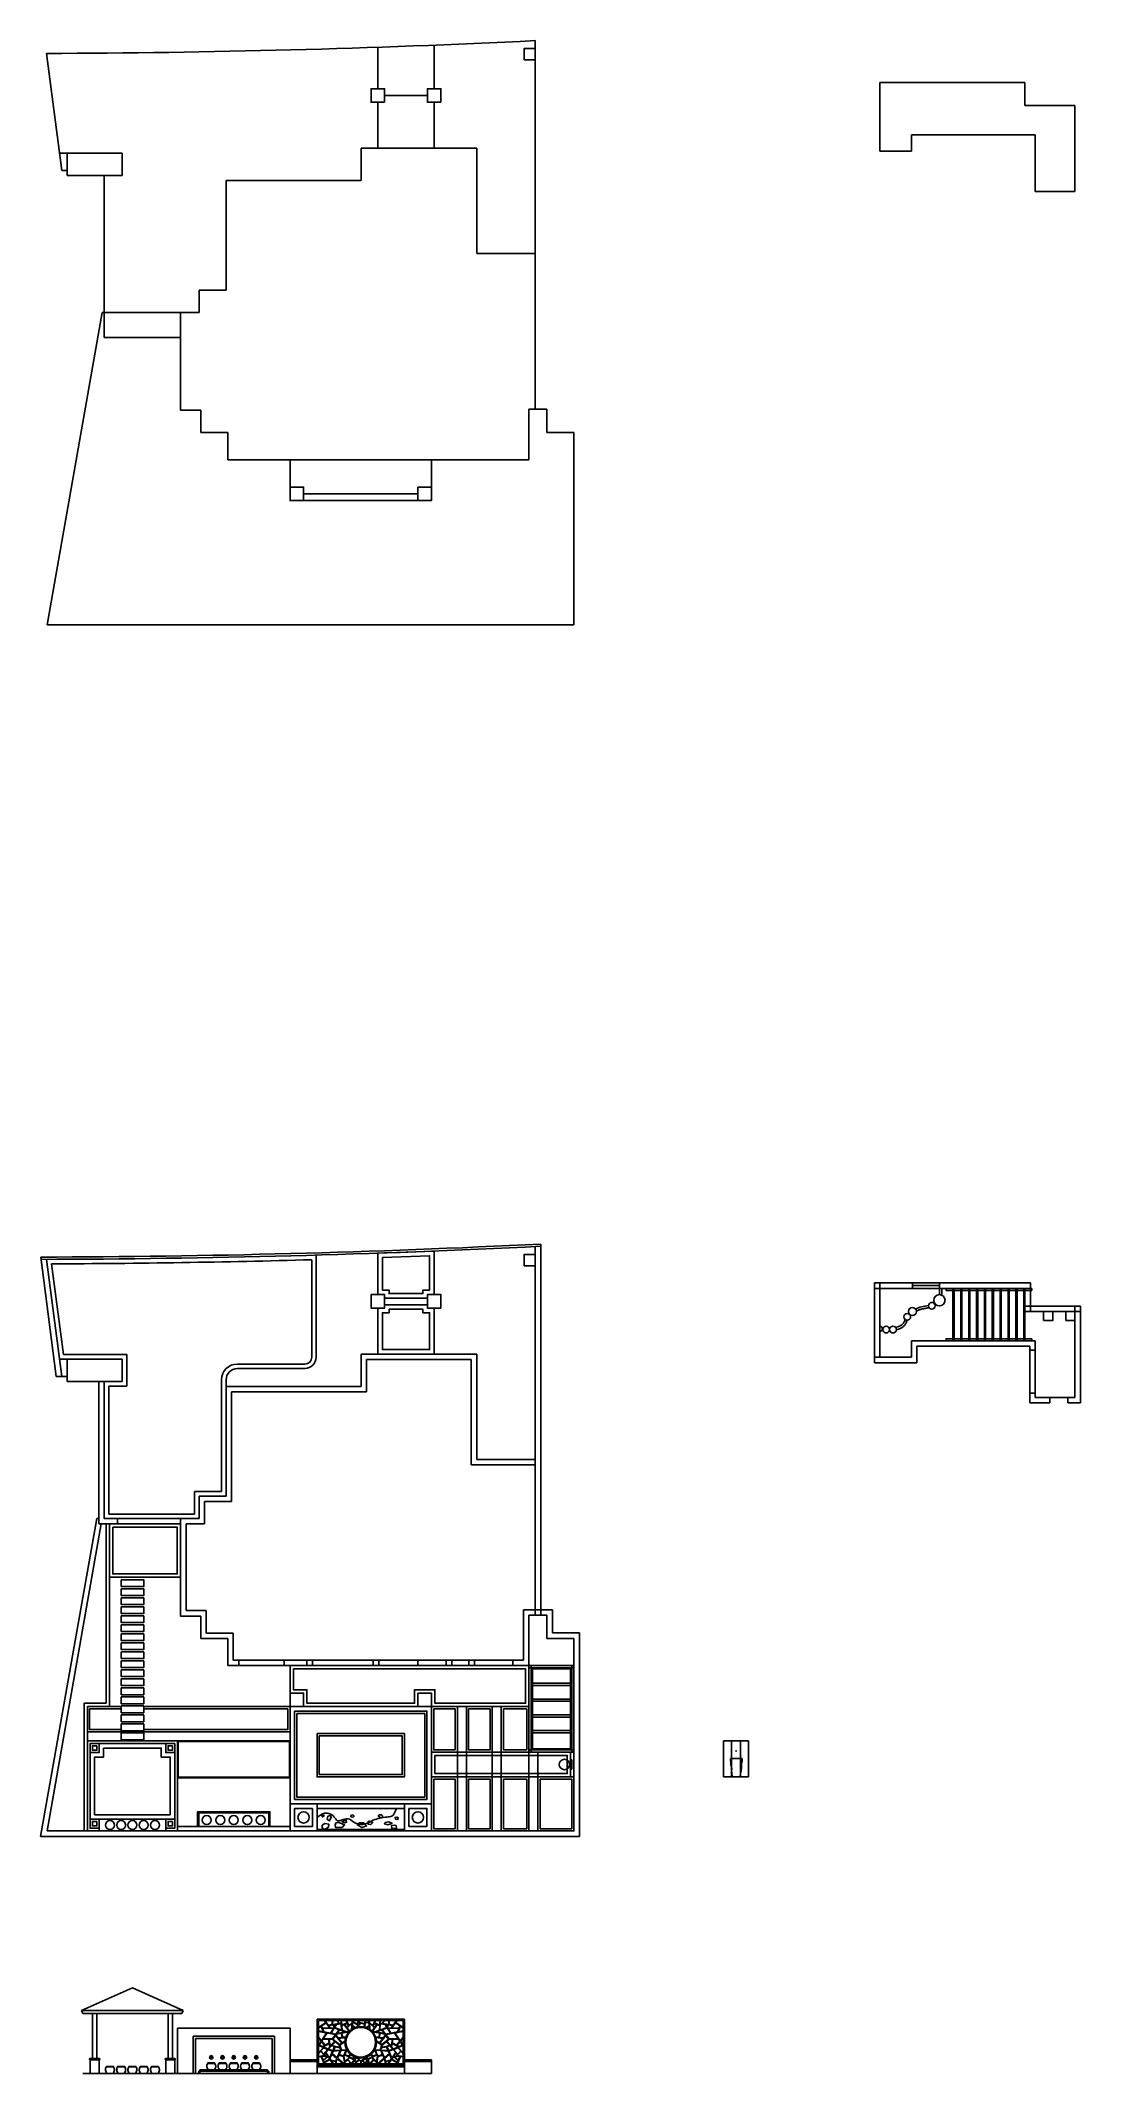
# Model space of a CAD drawing. Header units: millimetres. Extents: x 50267 to 96442, y -83099 to 7147.
import ezdxf

# ---------------------------------------------------------------- set-up
doc = ezdxf.new("R2010")
doc.units = ezdxf.units.MM

msp = doc.modelspace()

# ---------------------------------------------------------------- linework, layer by layer
for p, q in [((51204, 1384), (50529, 6581)), ((65244, 5014), (65244, 6855)), ((67744, 5014), (67744, 6947)), ((72234, 6797), (72234, 7147)), ((72234, -2303), (72234, 6297)), ((65544, 4714), (67444, 4714)), ((87542, 5295), (88982, 5295)), ((87542, 5295), (87542, 2235)), ((88982, 5295), (90182, 5295)), ((90182, 5295), (93982, 5295)), ((93982, 5295), (93982, 4265)), ((65244, 2374), (65244, 4414)), ((67744, 2374), (67744, 4414)), ((93982, 4265), (96202, 4265)), ((96202, 4265), (96202, 445)), ((88942, 2235), (88942, 2965)), ((88942, 2965), (94442, 2965)), ((94442, 2965), (94442, 2545)), ((51444, 2154), (51104, 2154)), ((53894, 2154), (51444, 2154)), ((51444, 2154), (51444, 1154)), ((53894, 1154), (53894, 2154)), ((65244, 2374), (64504, 2374)), ((64504, 2374), (64504, 934)), ((66964, 2374), (65244, 2374)), ((69634, 2374), (66964, 2374)), ((66964, 2374), (67744, 2374)), ((69634, -2303), (69634, 2374)), ((87542, 2235), (88942, 2235)), ((94442, 2545), (94442, 645)), ((51444, 1384), (51204, 1384)), ((51444, 1154), (53894, 1154)), ((53094, -6026), (53094, 1154)), ((64504, 934), (58504, 934)), ((58504, 934), (58504, -3926)), ((94442, 645), (94442, 445)), ((94442, 445), (95082, 445)), ((95082, 445), (95892, 445)), ((95892, 445), (96202, 445)), ((72234, -2303), (69634, -2303)), ((72234, -2303), (72234, -9216)), ((58504, -3926), (57304, -3926)), ((57304, -3926), (57304, -4926)), ((53004, -4926), (50554, -18796)), ((53684, -4926), (53004, -4926)), ((56484, -4926), (53684, -4926)), ((57304, -4926), (56484, -4926)), ((56484, -4926), (56484, -6026)), ((56484, -6026), (53094, -6026)), ((56484, -6026), (56484, -9256)), ((56484, -9256), (57384, -9256)), ((57384, -9256), (57384, -10256)), ((71954, -11456), (71954, -9216)), ((71954, -9216), (72754, -9216)), ((72754, -9216), (72754, -10246)), ((57384, -10256), (58584, -10256)), ((58584, -10256), (58584, -11456)), ((72754, -10246), (73954, -10246)), ((73954, -10246), (73954, -11446)), ((58584, -11456), (59064, -11456)), ((59064, -11456), (61084, -11456)), ((61084, -11456), (61344, -11456)), ((61344, -11456), (62084, -11456)), ((61344, -11456), (61344, -12676)), ((62084, -11456), (63754, -11456)), ((63754, -11456), (65284, -11456)), ((65284, -11456), (67024, -11456)), ((67024, -11456), (67624, -11456)), ((67624, -11456), (68274, -11456)), ((67624, -11456), (67624, -13091)), ((68274, -11456), (69534, -11456)), ((69534, -11456), (71234, -11456)), ((71234, -11456), (71954, -11456)), ((73954, -11446), (73954, -18796)), ((67024, -12976), (61944, -12976)), ((67024, -13276), (61944, -13276)), ((67024, -13276), (67024, -12976)), ((73954, -18796), (50554, -18796)), ((87302, -48007), (87302, -51547)), ((87302, -48007), (88982, -48007)), ((87302, -48247), (88982, -48247)), ((87542, -48007), (87542, -51307)), ((88982, -48007), (90182, -48007)), ((88982, -48247), (90182, -48247)), ((90182, -48007), (94222, -48007)), ((90182, -48247), (94222, -48247)), ((93982, -48247), (93982, -49277)), ((94222, -48007), (94222, -49277)), ((93982, -49037), (96442, -49037)), ((93982, -49277), (96442, -49277)), ((96202, -49037), (96202, -53097)), ((96442, -49037), (96442, -53337)), ((87542, -50227), (87542, -50327)), ((87302, -51307), (88942, -51307)), ((88942, -51307), (88942, -50577)), ((88942, -50577), (94442, -50577)), ((89182, -50817), (94202, -50817)), ((89182, -51547), (89182, -50817)), ((94202, -50817), (94202, -50997)), ((94202, -50997), (94202, -52897)), ((94442, -50577), (94442, -50997)), ((94442, -50997), (94442, -52897)), ((87302, -51547), (89182, -51547)), ((94202, -52897), (94202, -53337)), ((94442, -52897), (94442, -53097)), ((94442, -53097), (95082, -53097)), ((95082, -53097), (95892, -53097)), ((95892, -53097), (96202, -53097)), ((94202, -53337), (95082, -53337))]:
    msp.add_line(p, q)
at = {"color": 7}
for p, q in [((50962, -52157), (50274, -46861)), ((62304, -46772), (62304, -46778)), ((62504, -46772), (62504, -51307)), ((65244, -48527), (65244, -46686)), ((67744, -48527), (67744, -46594)), ((72234, -46744), (72234, -46394)), ((72474, -55844), (72474, -46282)), ((51204, -52157), (50529, -46961)), ((51279, -51187), (50756, -47160)), ((62304, -46978), (62304, -51307)), ((72234, -55844), (72234, -47244)), ((65544, -48677), (67444, -48677)), ((65244, -51167), (65244, -49127)), ((65544, -48977), (67444, -48977)), ((67744, -51167), (67744, -49127)), ((51444, -51387), (51104, -51387)), ((54094, -51187), (51279, -51187)), ((53894, -51387), (51444, -51387)), ((51444, -51387), (51444, -52387)), ((53894, -52387), (53894, -51387)), ((54094, -52587), (54094, -51187)), ((65244, -51167), (64504, -51167)), ((64504, -51167), (64504, -52607)), ((64744, -51407), (64744, -52847)), ((65244, -51407), (64744, -51407)), ((66964, -51167), (65244, -51167)), ((66964, -51407), (65244, -51407)), ((69634, -51167), (66964, -51167)), ((66964, -51167), (67744, -51167)), ((69394, -51407), (66964, -51407)), ((69394, -56084), (69394, -51407)), ((69634, -55844), (69634, -51167)), ((51444, -52157), (50962, -52157)), ((58304, -52607), (58304, -52307)), ((58504, -52607), (58504, -52307)), ((62004, -51607), (59004, -51607)), ((62004, -51807), (59004, -51807)), ((51444, -52387), (53894, -52387)), ((52854, -58707), (52854, -52387)), ((53094, -58467), (53094, -52387)), ((53294, -58267), (53294, -52587)), ((53294, -52587), (54094, -52587)), ((58304, -52607), (58304, -57267)), ((64504, -52607), (58504, -52607)), ((58504, -52607), (58504, -57467)), ((58744, -52847), (58744, -57707)), ((64744, -52847), (58744, -52847)), ((72234, -55844), (69634, -55844)), ((72234, -55844), (72234, -62757)), ((72474, -55844), (72474, -62757)), ((72234, -56084), (69394, -56084)), ((57104, -57267), (57104, -58267)), ((58304, -57267), (57104, -57267)), ((58504, -57467), (57304, -57467)), ((57304, -57467), (57304, -58467)), ((57544, -57707), (57544, -58707)), ((58744, -57707), (57544, -57707)), ((52760, -58467), (50267, -72577)), ((52760, -58467), (52854, -58467)), ((53684, -58467), (53094, -58467)), ((53684, -58267), (53294, -58267)), ((56484, -58267), (53684, -58267)), ((56484, -58467), (53684, -58467)), ((53684, -58707), (53684, -58467)), ((57104, -58267), (56484, -58267)), ((57304, -58467), (56484, -58467)), ((56484, -58467), (56484, -59567)), ((52961, -58707), (50554, -72337)), ((53684, -58707), (52854, -58707)), ((53172, -58707), (53172, -61077)), ((53322, -58707), (53322, -61077)), ((53684, -58707), (56484, -58707)), ((56724, -58707), (56724, -62557)), ((57544, -58707), (56724, -58707)), ((56484, -59567), (56484, -62797)), ((53172, -61077), (53172, -66667)), ((53322, -61077), (56484, -61077)), ((53322, -61077), (53322, -66817)), ((56484, -62797), (57384, -62797)), ((56724, -62557), (57624, -62557)), ((57384, -62797), (57384, -63797)), ((57624, -62557), (57624, -63557)), ((71714, -64757), (71714, -62517)), ((71714, -62517), (72754, -62517)), ((71954, -64997), (71954, -62757)), ((71954, -62757), (72754, -62757)), ((72474, -62517), (72994, -62517)), ((72754, -62757), (72754, -63787)), ((72994, -62517), (72994, -63547)), ((57384, -63797), (58584, -63797)), ((57624, -63557), (58824, -63557)), ((58584, -63797), (58584, -64997)), ((58824, -63557), (58824, -64757)), ((72754, -63787), (73954, -63787)), ((72994, -63547), (74194, -63547)), ((73954, -63787), (73954, -64987)), ((74194, -63547), (74194, -72577)), ((58824, -64757), (59064, -64757)), ((59064, -64757), (59064, -64997)), ((61084, -64757), (59064, -64757)), ((61084, -64757), (61344, -64757)), ((61084, -64757), (61084, -64997)), ((61344, -64757), (62084, -64757)), ((62084, -64757), (62084, -64997)), ((62334, -64757), (62084, -64757)), ((62334, -64757), (62334, -64997)), ((62334, -64757), (65034, -64757)), ((65034, -64757), (65034, -64997)), ((65034, -64757), (65284, -64757)), ((65284, -64757), (67024, -64757)), ((65284, -64757), (65284, -64997)), ((67024, -64757), (67624, -64757)), ((67024, -64997), (67024, -64757)), ((67624, -64757), (68274, -64757)), ((68274, -64757), (68274, -64997)), ((68524, -64757), (68274, -64757)), ((68524, -64757), (68524, -64997)), ((68524, -64757), (69284, -64757)), ((69284, -64757), (69284, -64997)), ((69284, -64757), (69534, -64757)), ((69534, -64757), (71234, -64757)), ((69534, -64757), (69534, -64997)), ((71234, -64757), (71234, -64997)), ((71234, -64757), (71714, -64757)), ((58584, -64997), (59064, -64997)), ((59064, -64997), (61084, -64997)), ((61084, -64997), (61344, -64997)), ((61344, -64997), (62084, -64997)), ((61344, -64997), (61344, -66217)), ((62084, -64997), (63754, -64997)), ((63754, -64997), (65284, -64997)), ((65284, -64997), (67024, -64997)), ((65284, -64997), (65584, -64997)), ((67024, -64997), (67624, -64997)), ((67624, -64997), (68274, -64997)), ((68274, -64997), (69534, -64997)), ((69534, -64997), (71234, -64997)), ((71234, -64997), (71954, -64997)), ((71954, -64997), (71954, -66817)), ((71954, -64997), (73954, -64997)), ((72054, -65097), (72054, -68737)), ((73854, -65097), (72054, -65097)), ((72054, -65781), (73854, -65781)), ((73854, -68737), (73854, -65097)), ((73954, -64987), (73954, -72337)), ((73954, -64987), (73954, -65337)), ((73954, -65337), (73954, -68837)), ((67024, -66817), (67024, -66517)), ((72054, -65881), (73854, -65881)), ((72054, -66481), (73854, -66481)), ((72054, -66581), (73854, -66581)), ((52344, -68337), (52344, -66817)), ((53844, -66817), (52344, -66817)), ((61344, -66817), (54844, -66817)), ((61344, -68337), (61344, -66817)), ((67024, -66817), (61944, -66817)), ((67624, -66817), (67624, -72337)), ((67624, -66817), (71954, -66817)), ((67624, -66817), (68824, -66817)), ((71954, -66817), (71954, -68837)), ((72054, -67181), (73854, -67181)), ((72054, -67281), (73854, -67281)), ((52194, -68087), (52194, -72337)), ((61344, -67937), (52344, -67937)), ((61344, -68337), (52344, -68337)), ((52344, -68337), (52344, -72337)), ((56344, -72337), (56344, -68337)), ((61344, -71137), (61344, -68337)), ((72054, -67881), (73854, -67881)), ((72054, -67981), (73854, -67981)), ((71954, -68837), (67624, -68837)), ((68774, -68837), (68774, -72337)), ((69174, -68837), (69174, -72337)), ((70324, -68837), (70324, -72337)), ((70724, -68837), (70724, -72337)), ((73954, -68837), (71954, -68837)), ((71954, -68837), (71954, -72337)), ((72054, -68737), (73854, -68737)), ((72354, -68837), (72354, -72337)), ((73864, -69187), (73804, -69187)), ((73864, -69587), (73864, -69187)), ((56344, -69972), (61344, -69972)), ((67624, -69937), (73954, -69937)), ((67624, -69937), (68424, -69937)), ((67624, -69937), (68624, -69937)), ((73804, -69937), (73804, -69587)), ((73804, -69587), (73864, -69587)), ((61344, -71137), (67624, -71137)), ((61344, -71137), (62544, -71137)), ((61344, -71137), (61344, -72337)), ((62544, -71137), (66424, -71137)), ((61344, -72137), (56344, -72137)), ((57288, -72137), (57288, -71537)), ((60399, -71537), (57288, -71537)), ((60399, -72137), (60399, -71537)), ((62544, -71337), (66424, -71337)), ((74194, -72577), (50267, -72577)), ((73954, -72337), (50554, -72337)), ((52344, -72337), (56344, -72337)), ((52864, -72217), (52864, -72337)), ((55824, -72217), (55824, -72337)), ((61344, -72337), (56344, -72337)), ((62544, -72277), (66424, -72277)), ((62544, -72337), (66424, -72337)), ((67624, -72337), (68724, -72337))]:
    msp.add_line(p, q, dxfattribs=at)
at = {"color": 1}
for p, q in [((88982, -48247), (88982, -48007)), ((90182, -48127), (88982, -48127)), ((90182, -48247), (90182, -48007)), ((93932, -50482), (93632, -50482)), ((94442, -50997), (94202, -50997)), ((94442, -52897), (94202, -52897)), ((95082, -53337), (95082, -53097)), ((95892, -53097), (95892, -53337)), ((95892, -53337), (96442, -53337)), ((80599, -69937), (80599, -68337)), ((80599, -68337), (81699, -68337)), ((80949, -68337), (80949, -69937)), ((81349, -68337), (81349, -69937)), ((81699, -69937), (81699, -68337)), ((80902, -69123), (81416, -69123)), ((80599, -69937), (81699, -69937)), ((54344, -79302), (52086, -80302)), ((54344, -79302), (52086, -80302)), ((54344, -79302), (56601, -80302)), ((52086, -80302), (52147, -80439)), ((52086, -80302), (56601, -80302)), ((56601, -80302), (56540, -80439)), ((56540, -80439), (52147, -80439)), ((52564, -82439), (52564, -80439)), ((52764, -80439), (52564, -80439)), ((52764, -82439), (52764, -80439)), ((55924, -82439), (55924, -80439)), ((56124, -82439), (56124, -80439)), ((56344, -83099), (56344, -81099)), ((61344, -81099), (56344, -81099)), ((61344, -83099), (61344, -81099)), ((62544, -82499), (62544, -80699)), ((66424, -80699), (62544, -80699)), ((62930, -80843), (62604, -81065)), ((62942, -80859), (62604, -81090)), ((62607, -81217), (62821, -81256)), ((62723, -81008), (62821, -81256)), ((62742, -81001), (62772, -81076)), ((62772, -81076), (63114, -81086)), ((62780, -81096), (63269, -81111)), ((62780, -81096), (62844, -81261)), ((62866, -80759), (62930, -80843)), ((62891, -80759), (63041, -80957)), ((62942, -80859), (63114, -81086)), ((63041, -80957), (63205, -80934)), ((63055, -80975), (63618, -80896)), ((63055, -80975), (63139, -81087)), ((63139, -81087), (63281, -81092)), ((63144, -81316), (63269, -81111)), ((63165, -81319), (63309, -81084)), ((63205, -80934), (63230, -80759)), ((63226, -80931), (63250, -80759)), ((63226, -80931), (63528, -80889)), ((63291, -81075), (63273, -80945)), ((63281, -81092), (63291, -81075)), ((63308, -81048), (63293, -80942)), ((63308, -81048), (63380, -80930)), ((63309, -81084), (63526, -81161)), ((63320, -81066), (63406, -80926)), ((63320, -81066), (63632, -81177)), ((63382, -81359), (63526, -81161)), ((63528, -80889), (63406, -80759)), ((63426, -81334), (63546, -81168)), ((63553, -80885), (63434, -80759)), ((63546, -81168), (63807, -81261)), ((63553, -80885), (63617, -80876)), ((63617, -80876), (63611, -80760)), ((63632, -81177), (63618, -80896)), ((63641, -80961), (63631, -80759)), ((63641, -80961), (63876, -80863)), ((63642, -80982), (63749, -80938)), ((63652, -81184), (63642, -80982)), ((63652, -81184), (63846, -81253)), ((63749, -80938), (63964, -81231)), ((63768, -80930), (63884, -80881)), ((63768, -80930), (63865, -81062)), ((63826, -80759), (63876, -80863)), ((63849, -80759), (63954, -80982)), ((63865, -81062), (63939, -80996)), ((63877, -81078), (64100, -80878)), ((63877, -81078), (63986, -81227)), ((63884, -80881), (63939, -80996)), ((63954, -80982), (64102, -80848)), ((64100, -80878), (64073, -81152)), ((64108, -80994), (64095, -81137)), ((64111, -80759), (64102, -80848)), ((64108, -80994), (64223, -81069)), ((64125, -80819), (64111, -80971)), ((64111, -80971), (64246, -81061)), ((64125, -80819), (64370, -80977)), ((64131, -80761), (64128, -80796)), ((64128, -80796), (64313, -80917)), ((64308, -81041), (64370, -80977)), ((64405, -80759), (64313, -80917)), ((64382, -80838), (64330, -80928)), ((64330, -80928), (64384, -80963)), ((64344, -81033), (64500, -80871)), ((64478, -80865), (64382, -80838)), ((64384, -80963), (64478, -80865)), ((64428, -80759), (64393, -80820)), ((64656, -80894), (64393, -80820)), ((64654, -80915), (64500, -80871)), ((64654, -80915), (64639, -81036)), ((64673, -80759), (64656, -80894)), ((64682, -80846), (64659, -81041)), ((64846, -80861), (64682, -80846)), ((64692, -80761), (64685, -80826)), ((64844, -80841), (64685, -80826)), ((64857, -80971), (64721, -81061)), ((64859, -80994), (64744, -81069)), ((64836, -80761), (64844, -80841)), ((64846, -80861), (64857, -80971)), ((64856, -80759), (64865, -80848)), ((64859, -80994), (64873, -81137)), ((65013, -80982), (64865, -80848)), ((65090, -81078), (64868, -80878)), ((64868, -80878), (64894, -81152)), ((65090, -81078), (64981, -81227)), ((65219, -80938), (65003, -81231)), ((65119, -80759), (65013, -80982)), ((65083, -80881), (65029, -80996)), ((65102, -81062), (65029, -80996)), ((65200, -80930), (65083, -80881)), ((65141, -80759), (65091, -80863)), ((65326, -80961), (65091, -80863)), ((65200, -80930), (65102, -81062)), ((65315, -81184), (65121, -81253)), ((65421, -81168), (65160, -81261)), ((65325, -80982), (65219, -80938)), ((65315, -81184), (65325, -80982)), ((65326, -80961), (65337, -80759)), ((65335, -81177), (65350, -80896)), ((65647, -81066), (65335, -81177)), ((65913, -80975), (65350, -80896)), ((65351, -80876), (65357, -80760)), ((65415, -80885), (65351, -80876)), ((65415, -80885), (65534, -80759)), ((65542, -81334), (65421, -81168)), ((65439, -80889), (65561, -80759)), ((65741, -80931), (65439, -80889)), ((65658, -81084), (65441, -81161)), ((65585, -81359), (65441, -81161)), ((65647, -81066), (65562, -80926)), ((65659, -81048), (65587, -80930)), ((65802, -81319), (65658, -81084)), ((65659, -81048), (65674, -80942)), ((65676, -81075), (65694, -80945)), ((65686, -81092), (65676, -81075)), ((65828, -81087), (65686, -81092)), ((66188, -81096), (65698, -81111)), ((65823, -81316), (65698, -81111)), ((65741, -80931), (65717, -80759)), ((65762, -80934), (65737, -80759)), ((65926, -80957), (65762, -80934)), ((65913, -80975), (65828, -81087)), ((66026, -80859), (65853, -81086)), ((66196, -81076), (65853, -81086)), ((66076, -80759), (65926, -80957)), ((66026, -80859), (66364, -81090)), ((66101, -80759), (66038, -80843)), ((66038, -80843), (66364, -81065)), ((66188, -81096), (66123, -81261)), ((66244, -81008), (66146, -81256)), ((66360, -81217), (66146, -81256)), ((66225, -81001), (66196, -81076)), ((66424, -82499), (66424, -80699)), ((66424, -82499), (66424, -80699)), ((57038, -83099), (57038, -81449)), ((60649, -81449), (57038, -81449)), ((57138, -82949), (57138, -81549)), ((60549, -81549), (57138, -81549)), ((60549, -82949), (60549, -81549)), ((60649, -83099), (60649, -81449)), ((62604, -81237), (63369, -81377)), ((62604, -81488), (62737, -81654)), ((62604, -81520), (62726, -81672)), ((62726, -81672), (62604, -81861)), ((62604, -81861), (62823, -81952)), ((62823, -81952), (62604, -82186)), ((62695, -82118), (62604, -82216)), ((62611, -81842), (62615, -81844)), ((62739, -81688), (62633, -81851)), ((62633, -81851), (62785, -81914)), ((62695, -82118), (62871, -82313)), ((62843, -81960), (62709, -82103)), ((62709, -82103), (62842, -82251)), ((62964, -81303), (62737, -81654)), ((62739, -81688), (62879, -81863)), ((62807, -81582), (62750, -81670)), ((62750, -81670), (62897, -81853)), ((62879, -81863), (62785, -81914)), ((62807, -81582), (63056, -81588)), ((63088, -81771), (62809, -81924)), ((62809, -81924), (63038, -82019)), ((62985, -81307), (62820, -81562)), ((62820, -81562), (63228, -81571)), ((62842, -82251), (63024, -82035)), ((62843, -81960), (63024, -82035)), ((62844, -81261), (63144, -81316)), ((63084, -81750), (62897, -81853)), ((62931, -82176), (63043, -82043)), ((63038, -82019), (63115, -81928)), ((63043, -82043), (63232, -82121)), ((63056, -81588), (63084, -81750)), ((63057, -82027), (63181, -81880)), ((63057, -82027), (63240, -82103)), ((63077, -81588), (63131, -81908)), ((63077, -81588), (63238, -81591)), ((63088, -81771), (63115, -81928)), ((63232, -82121), (63101, -82425)), ((63131, -81908), (63332, -81670)), ((63165, -81319), (63382, -81359)), ((63181, -81880), (63322, -81914)), ((63195, -81863), (63347, -81683)), ((63195, -81863), (63564, -81951)), ((63259, -82109), (63210, -82224)), ((63228, -81571), (63369, -81377)), ((63332, -81670), (63238, -81591)), ((63322, -81914), (63240, -82103)), ((63250, -81575), (63408, -81357)), ((63542, -81821), (63250, -81575)), ((63259, -82109), (63572, -82090)), ((63342, -81919), (63268, -82088)), ((63268, -82088), (63603, -82068)), ((63342, -81919), (63571, -81973)), ((63524, -81833), (63347, -81683)), ((63365, -81417), (63641, -81755)), ((63378, -81400), (63481, -81527)), ((63408, -81357), (63616, -81318)), ((63426, -81334), (63964, -81231)), ((63433, -82415), (63572, -82090)), ((63661, -81503), (63481, -81527)), ((63818, -81502), (63496, -81545)), ((63496, -81545), (63658, -81744)), ((63518, -82269), (63594, -82089)), ((63524, -81833), (63603, -82068)), ((63641, -81755), (63542, -81821)), ((63785, -81683), (63548, -81841)), ((63548, -81841), (63624, -82067)), ((63594, -82089), (63836, -82074)), ((63616, -81318), (63661, -81503)), ((63624, -82067), (63868, -82052)), ((63631, -81293), (63631, -81294)), ((63636, -81314), (63963, -81251)), ((63636, -81314), (63681, -81500)), ((63786, -81658), (63658, -81744)), ((63825, -81481), (63681, -81500)), ((63718, -82329), (63836, -82074)), ((63774, -82257), (63868, -82052)), ((65542, -81334), (65003, -81231)), ((65331, -81314), (65005, -81251)), ((65343, -82067), (65099, -82052)), ((65194, -82257), (65099, -82052)), ((65373, -82089), (65131, -82074)), ((65249, -82329), (65131, -82074)), ((65142, -81481), (65286, -81500)), ((65149, -81502), (65471, -81545)), ((65181, -81658), (65309, -81744)), ((65183, -81683), (65419, -81841)), ((65331, -81314), (65286, -81500)), ((65351, -81318), (65306, -81503)), ((65306, -81503), (65486, -81527)), ((65471, -81545), (65309, -81744)), ((65602, -81417), (65326, -81755)), ((65326, -81755), (65426, -81821)), ((65336, -81293), (65336, -81294)), ((65419, -81841), (65343, -82067)), ((65559, -81357), (65351, -81318)), ((65443, -81833), (65364, -82068)), ((65699, -82088), (65364, -82068)), ((65450, -82269), (65373, -82089)), ((65708, -82109), (65395, -82090)), ((65534, -82415), (65395, -82090)), ((65625, -81919), (65396, -81973)), ((65772, -81863), (65403, -81951)), ((65426, -81821), (65717, -81575)), ((65443, -81833), (65620, -81683)), ((65590, -81400), (65486, -81527)), ((65717, -81575), (65559, -81357)), ((65802, -81319), (65585, -81359)), ((66364, -81237), (65598, -81377)), ((65739, -81571), (65598, -81377)), ((65772, -81863), (65620, -81683)), ((65625, -81919), (65699, -82088)), ((65635, -81670), (65729, -81591)), ((65836, -81908), (65635, -81670)), ((65786, -81880), (65645, -81914)), ((65645, -81914), (65727, -82103)), ((65708, -82109), (65757, -82224)), ((65910, -82027), (65727, -82103)), ((65890, -81588), (65729, -81591)), ((65924, -82043), (65735, -82121)), ((65735, -82121), (65867, -82425)), ((66147, -81562), (65739, -81571)), ((65910, -82027), (65786, -81880)), ((66123, -81261), (65823, -81316)), ((65890, -81588), (65836, -81908)), ((65880, -81771), (65853, -81928)), ((65930, -82019), (65853, -81928)), ((65880, -81771), (66159, -81924)), ((65911, -81588), (65883, -81750)), ((65883, -81750), (66071, -81853)), ((66160, -81582), (65911, -81588)), ((66036, -82176), (65924, -82043)), ((66159, -81924), (65930, -82019)), ((66124, -81960), (65943, -82035)), ((66125, -82251), (65943, -82035)), ((65982, -81307), (66147, -81562)), ((66004, -81303), (66230, -81654)), ((66217, -81670), (66071, -81853)), ((66228, -81688), (66088, -81863)), ((66088, -81863), (66182, -81914)), ((66272, -82118), (66096, -82313)), ((66124, -81960), (66258, -82103)), ((66258, -82103), (66125, -82251)), ((66364, -81861), (66144, -81952)), ((66144, -81952), (66364, -82186)), ((66160, -81582), (66217, -81670)), ((66334, -81851), (66182, -81914)), ((66228, -81688), (66334, -81851)), ((66364, -81488), (66230, -81654)), ((66364, -81520), (66242, -81672)), ((66242, -81672), (66364, -81861)), ((66272, -82118), (66364, -82216)), ((66356, -81842), (66353, -81844)), ((52454, -82439), (52464, -82439)), ((52454, -82499), (52464, -82499)), ((52464, -82439), (52864, -82439)), ((52464, -83099), (52464, -82499)), ((52464, -82499), (52864, -82499)), ((52874, -82439), (52864, -82439)), ((52864, -82499), (52864, -83099)), ((52874, -82499), (52864, -82499)), ((53193, -82789), (53494, -82789)), ((53193, -82809), (53494, -82809)), ((53693, -82789), (53994, -82789)), ((53693, -82809), (53994, -82809)), ((54494, -82789), (54193, -82789)), ((54494, -82809), (54193, -82809)), ((54994, -82789), (54693, -82789)), ((54994, -82809), (54693, -82809)), ((55494, -82789), (55193, -82789)), ((55494, -82809), (55193, -82809)), ((55814, -82439), (55824, -82439)), ((55814, -82499), (55824, -82499)), ((56224, -82439), (55824, -82439)), ((56224, -82499), (55824, -82499)), ((55824, -82499), (55824, -83099)), ((56234, -82439), (56224, -82439)), ((56224, -83099), (56224, -82499)), ((56234, -82499), (56224, -82499)), ((57138, -83099), (57138, -82949)), ((57288, -83099), (57288, -82999)), ((57288, -82999), (60399, -82999)), ((57338, -83099), (57338, -82949)), ((57338, -82949), (60349, -82949)), ((57994, -82639), (57693, -82639)), ((57994, -82659), (57693, -82659)), ((57734, -82949), (57954, -82949)), ((58494, -82639), (58193, -82639)), ((58494, -82659), (58193, -82659)), ((58234, -82949), (58454, -82949)), ((58693, -82639), (58994, -82639)), ((58693, -82659), (58994, -82659)), ((58734, -82949), (58954, -82949)), ((59193, -82639), (59494, -82639)), ((59193, -82659), (59494, -82659)), ((59234, -82949), (59454, -82949)), ((59693, -82639), (59994, -82639)), ((59693, -82659), (59994, -82659)), ((59734, -82949), (59954, -82949)), ((60349, -83099), (60349, -82949)), ((60399, -83099), (60399, -82999)), ((60399, -83099), (60399, -82999)), ((60549, -83099), (60549, -82949)), ((62544, -82499), (61344, -82499)), ((62544, -82559), (61344, -82559)), ((62544, -82569), (61344, -82569)), ((61354, -82569), (61354, -82559)), ((62534, -82569), (62534, -82559)), ((62544, -82559), (62544, -82499)), ((62544, -83099), (62544, -82569)), ((62544, -82739), (66424, -82739)), ((62544, -82799), (66424, -82799)), ((62544, -82809), (66424, -82809)), ((62871, -82313), (62601, -82346)), ((62725, -82351), (62604, -82366)), ((62725, -82351), (62854, -82679)), ((62888, -82331), (62746, -82349)), ((62746, -82349), (62811, -82514)), ((62811, -82514), (62942, -82392)), ((62819, -82534), (63022, -82344)), ((62819, -82534), (62850, -82612)), ((63105, -82466), (62850, -82612)), ((62856, -82266), (62918, -82192)), ((62856, -82266), (62957, -82378)), ((63116, -82483), (62857, -82631)), ((62857, -82631), (62876, -82679)), ((62888, -82331), (62942, -82392)), ((62918, -82192), (63010, -82328)), ((62931, -82176), (63101, -82425)), ((62957, -82378), (63010, -82328)), ((63022, -82344), (63105, -82466)), ((63201, -82243), (63114, -82444)), ((63114, -82444), (63158, -82509)), ((63116, -82483), (63250, -82679)), ((63158, -82509), (63374, -82554)), ((63174, -82533), (63374, -82574)), ((63174, -82533), (63274, -82679)), ((63201, -82243), (63425, -82434)), ((63210, -82224), (63433, -82415)), ((63214, -82228), (63433, -82415)), ((63374, -82554), (63425, -82434)), ((63374, -82574), (63374, -82679)), ((63394, -82558), (63441, -82448)), ((63394, -82558), (63394, -82679)), ((63441, -82448), (63711, -82679)), ((63449, -82429), (63510, -82288)), ((63449, -82429), (63741, -82679)), ((63510, -82288), (63720, -82350)), ((63518, -82269), (63718, -82329)), ((63720, -82350), (63776, -82682)), ((63738, -82335), (63765, -82275)), ((63738, -82335), (63779, -82580)), ((63765, -82275), (63981, -82388)), ((63774, -82257), (63925, -82336)), ((63981, -82388), (63779, -82580)), ((63901, -82492), (63783, -82604)), ((63783, -82604), (63796, -82679)), ((63901, -82492), (64056, -82679)), ((64000, -82398), (63915, -82479)), ((63915, -82479), (64069, -82663)), ((63925, -82336), (64037, -82251)), ((63944, -82346), (64049, -82267)), ((63944, -82346), (64141, -82449)), ((64000, -82398), (64193, -82499)), ((64193, -82499), (64069, -82663)), ((64209, -82511), (64082, -82679)), ((64173, -82346), (64141, -82449)), ((64191, -82355), (64159, -82459)), ((64159, -82459), (64205, -82483)), ((64276, -82388), (64205, -82483)), ((64209, -82511), (64272, -82620)), ((64272, -82620), (64210, -82679)), ((64297, -82394), (64222, -82494)), ((64222, -82494), (64287, -82605)), ((64417, -82508), (64239, -82679)), ((64404, -82492), (64287, -82605)), ((64404, -82492), (64330, -82402)), ((64489, -82564), (64361, -82408)), ((64481, -82587), (64417, -82508)), ((64481, -82587), (64481, -82679)), ((64657, -82444), (64489, -82564)), ((64560, -82538), (64501, -82580)), ((64501, -82580), (64501, -82679)), ((64560, -82538), (64687, -82679)), ((64657, -82444), (64570, -82414)), ((64680, -82452), (64576, -82526)), ((64576, -82526), (64695, -82658)), ((64764, -82461), (64611, -82407)), ((64773, -82485), (64680, -82452)), ((64774, -82487), (64695, -82658)), ((64784, -82514), (64707, -82679)), ((64731, -82374), (64764, -82461)), ((64749, -82367), (64788, -82469)), ((64773, -82485), (64774, -82487)), ((64784, -82514), (64846, -82679)), ((65023, -82346), (64788, -82469)), ((64967, -82398), (64795, -82488)), ((64795, -82488), (64868, -82679)), ((65052, -82479), (64885, -82679)), ((65066, -82492), (64911, -82679)), ((65023, -82346), (64919, -82267)), ((65042, -82336), (64931, -82251)), ((64967, -82398), (65052, -82479)), ((65202, -82275), (64986, -82388)), ((64986, -82388), (65188, -82580)), ((65194, -82257), (65042, -82336)), ((65066, -82492), (65184, -82604)), ((65184, -82604), (65171, -82679)), ((65230, -82335), (65188, -82580)), ((65247, -82350), (65191, -82682)), ((65230, -82335), (65202, -82275)), ((65518, -82429), (65226, -82679)), ((65458, -82288), (65247, -82350)), ((65450, -82269), (65249, -82329)), ((65526, -82448), (65257, -82679)), ((65518, -82429), (65458, -82288)), ((65573, -82558), (65526, -82448)), ((65757, -82224), (65534, -82415)), ((65753, -82228), (65534, -82415)), ((65766, -82243), (65542, -82434)), ((65593, -82554), (65542, -82434)), ((65573, -82558), (65573, -82679)), ((65809, -82509), (65593, -82554)), ((65793, -82533), (65593, -82574)), ((65593, -82574), (65593, -82679)), ((65793, -82533), (65693, -82679)), ((65851, -82483), (65717, -82679)), ((65766, -82243), (65853, -82444)), ((65853, -82444), (65809, -82509)), ((65851, -82483), (66110, -82631)), ((65945, -82344), (65863, -82466)), ((65863, -82466), (66118, -82612)), ((66036, -82176), (65867, -82425)), ((66149, -82534), (65945, -82344)), ((66049, -82192), (65957, -82328)), ((66011, -82378), (65957, -82328)), ((66112, -82266), (66011, -82378)), ((66079, -82331), (66025, -82392)), ((66156, -82514), (66025, -82392)), ((66112, -82266), (66049, -82192)), ((66079, -82331), (66222, -82349)), ((66110, -82631), (66091, -82679)), ((66096, -82313), (66366, -82346)), ((66242, -82351), (66113, -82679)), ((66149, -82534), (66118, -82612)), ((66222, -82349), (66156, -82514)), ((66242, -82351), (66364, -82366)), ((66424, -82559), (66424, -82499)), ((66424, -82499), (67624, -82499)), ((66424, -82559), (66424, -82499)), ((66424, -82559), (67624, -82559)), ((66424, -83099), (66424, -82569)), ((66424, -82569), (67624, -82569)), ((66434, -82569), (66434, -82559)), ((66434, -82569), (66434, -82559)), ((67614, -82569), (67614, -82559)), ((67624, -82499), (67624, -82559)), ((67624, -82569), (67624, -83099)), ((56344, -83099), (52142, -83099)), ((52864, -83099), (52464, -83099)), ((55824, -83099), (52864, -83099)), ((56344, -83099), (67624, -83099)), ((62544, -83099), (66424, -83099))]:
    msp.add_line(p, q, dxfattribs=at)
for points in [[(72234, 6297), (71734, 6297), (71734, 6797), (72234, 6797)], [(65544, 4414), (64944, 4414), (64944, 5014), (65544, 5014)], [(68044, 4414), (67444, 4414), (67444, 5014), (68044, 5014)], [(61344, -12676), (61944, -12676), (61944, -13276), (61344, -13276)], [(67024, -12676), (67624, -12676), (67624, -13276), (67024, -13276)], [(94812, -49677), (95212, -49677), (95212, -49277), (94812, -49277)], [(95802, -49677), (96202, -49677), (96202, -49277), (95802, -49277)]]:
    msp.add_lwpolyline(points, close=True)
at = {"color": 7}
for points in [[(65244, -46686), (67744, -46594), (67744, -48527), (67444, -48527), (67444, -48677), (65544, -48677), (65544, -48527), (65244, -48527), (65244, -46686)], [(65544, -48977), (67444, -48977), (67444, -49127), (67744, -49127), (67744, -51167), (65244, -51167), (65244, -49127), (65544, -49127), (65544, -48977)], [(61344, -64997), (61344, -66217), (61944, -66217), (61944, -66817), (67024, -66817), (67024, -66217), (67624, -66217), (67624, -66817), (71954, -66817), (71954, -64997), (61344, -64997)], [(71954, -64997), (72054, -64997), (72054, -65097), (71954, -65097), (71954, -64997)], [(73954, -64997), (73854, -64997), (73854, -65097), (73954, -65097), (73954, -64997)], [(52194, -68087), (52194, -66667), (53172, -66667)], [(54844, -66817), (61344, -66817), (61344, -67937), (52344, -67937), (52344, -66817), (53844, -66817)], [(53844, -67837), (52444, -67837), (52444, -66917), (53844, -66917)], [(54844, -66917), (61244, -66917), (61244, -67837), (54844, -67837)], [(67624, -66817), (68774, -66817), (68774, -68837), (67624, -68837), (67624, -66817)], [(69174, -66817), (70324, -66817), (70324, -68837), (69174, -68837), (69174, -66817)], [(70724, -66817), (71954, -66817), (71954, -68837), (70724, -68837), (70724, -66817)], [(52864, -72217), (52464, -72217), (52464, -68457), (56224, -68457), (56224, -72217), (55824, -72217)], [(52864, -68457), (52464, -68457), (52464, -68857), (52864, -68857), (52864, -68457)], [(52864, -68457), (55824, -68457), (55824, -68857), (56224, -68857), (56224, -71817), (55824, -71817), (52464, -71817), (52464, -68857), (52864, -68857), (52864, -68457)], [(55824, -68457), (56224, -68457), (56224, -68857), (55824, -68857), (55824, -68457)], [(71954, -68837), (72054, -68837), (72054, -68737), (71954, -68737), (71954, -68837)], [(73954, -68837), (73804, -68837), (73804, -69937), (73954, -69937)], [(73954, -68837), (73854, -68837), (73854, -68737), (73954, -68737), (73954, -68837)], [(52864, -72217), (52464, -72217), (52464, -71817), (52864, -71817), (52864, -72217)], [(55824, -72217), (56224, -72217), (56224, -71817), (55824, -71817), (55824, -72217)], [(57238, -72137), (57238, -71487), (60449, -71487), (60449, -72137)], [(57288, -72137), (57288, -71537), (60399, -71537), (60399, -72137)], [(62769, -71630), (62826, -71624), (62856, -71670), (62779, -71715), (62720, -71654), (62769, -71630)], [(62893, -72000), (62771, -72082), (62771, -72204), (62885, -72277), (63052, -72167), (63060, -72030), (62893, -72000)], [(63022, -71678), (63118, -71644), (63176, -71719), (63092, -71894), (62990, -71823), (63022, -71678)], [(63372, -71978), (63517, -71966), (63766, -72073), (63656, -72180), (63362, -72180), (63349, -72079), (63372, -71978)], [(63768, -71869), (63839, -71869), (63852, -71951), (63783, -71980), (63655, -71929), (63768, -71869)], [(64036, -71649), (64133, -71618), (64196, -71676), (64144, -71728), (64043, -71706), (64036, -71649)], [(64415, -71970), (64625, -71983), (64740, -72113), (64530, -72185), (64337, -72068), (64415, -71970)], [(64778, -71950), (64858, -71896), (65019, -71956), (64927, -72054), (64810, -72030), (64778, -71950)], [(65422, -71640), (65461, -71683), (65391, -71757), (65259, -71681), (65304, -71625), (65389, -71618), (65422, -71640)], [(65562, -71955), (65719, -71927), (65873, -71992), (65694, -72065), (65537, -72015), (65562, -71955)], [(65984, -72084), (66056, -72102), (66066, -72216), (65860, -72234), (65848, -72096), (65984, -72084)], [(66086, -71731), (66149, -71751), (66133, -71835), (66020, -71813), (66008, -71739), (66086, -71731)]]:
    msp.add_lwpolyline(points, dxfattribs=at)
for points in [[(65444, -46879), (67544, -46801), (67544, -48327), (67244, -48327), (67244, -48477), (65744, -48477), (65744, -48327), (65444, -48327)], [(72234, -47244), (71734, -47244), (71734, -46744), (72234, -46744)], [(65544, -49127), (64944, -49127), (64944, -48527), (65544, -48527)], [(68044, -49127), (67444, -49127), (67444, -48527), (68044, -48527)], [(65744, -49177), (67244, -49177), (67244, -49327), (67544, -49327), (67544, -50967), (65444, -50967), (65444, -49327), (65744, -49327)], [(53322, -58707), (56484, -58707), (56484, -61077), (53322, -61077)], [(53472, -58857), (56334, -58857), (56334, -60927), (53472, -60927)], [(53844, -61187), (54844, -61187), (54844, -61487), (53844, -61487)], [(53844, -61587), (54844, -61587), (54844, -61887), (53844, -61887)], [(53844, -61987), (54844, -61987), (54844, -62287), (53844, -62287)], [(53844, -62387), (54844, -62387), (54844, -62687), (53844, -62687)], [(53844, -62787), (54844, -62787), (54844, -63087), (53844, -63087)], [(53844, -63187), (54844, -63187), (54844, -63487), (53844, -63487)], [(53844, -63587), (54844, -63587), (54844, -63887), (53844, -63887)], [(53844, -63987), (54844, -63987), (54844, -64287), (53844, -64287)], [(53844, -64387), (54844, -64387), (54844, -64687), (53844, -64687)], [(53844, -64787), (54844, -64787), (54844, -65087), (53844, -65087)], [(53844, -65187), (54844, -65187), (54844, -65487), (53844, -65487)], [(53844, -65587), (54844, -65587), (54844, -65887), (53844, -65887)], [(61494, -65147), (61494, -66067), (62094, -66067), (62094, -66667), (66874, -66667), (66874, -66067), (67774, -66067), (67774, -66667), (71804, -66667), (71804, -65147)], [(71954, -64997), (73954, -64997), (73954, -68837), (71954, -68837)], [(72104, -65147), (73804, -65147), (73804, -68687), (72104, -68687)], [(53844, -65987), (54844, -65987), (54844, -66287), (53844, -66287)], [(53844, -66387), (54844, -66387), (54844, -66687), (53844, -66687)], [(61344, -66217), (61944, -66217), (61944, -66817), (61344, -66817)], [(67024, -66217), (67624, -66217), (67624, -66817), (67024, -66817)], [(53844, -66787), (54844, -66787), (54844, -67087), (53844, -67087)], [(53844, -67187), (54844, -67187), (54844, -67487), (53844, -67487)], [(53844, -67587), (54844, -67587), (54844, -67887), (53844, -67887)], [(61344, -66817), (67624, -66817), (67624, -71137), (61344, -71137)], [(61544, -67017), (67424, -67017), (67424, -70937), (61544, -70937)], [(61644, -67117), (67324, -67117), (67324, -70837), (61644, -70837)], [(67624, -66817), (68774, -66817), (68774, -68837), (67624, -68837)], [(67724, -66917), (68674, -66917), (68674, -68737), (67724, -68737)], [(69174, -66817), (70324, -66817), (70324, -68837), (69174, -68837)], [(69274, -66917), (70224, -66917), (70224, -68737), (69274, -68737)], [(70724, -66817), (71954, -66817), (71954, -68837), (70724, -68837)], [(70824, -66917), (71854, -66917), (71854, -68737), (70824, -68737)], [(52344, -68337), (56344, -68337), (56344, -72337), (52344, -72337)], [(52764, -68557), (52564, -68557), (52564, -68757), (52764, -68757)], [(53844, -67987), (54844, -67987), (54844, -68287), (53844, -68287)], [(56124, -68557), (55924, -68557), (55924, -68757), (56124, -68757)], [(56344, -68337), (61344, -68337), (61344, -69972), (56344, -69972)], [(56374, -68367), (61314, -68367), (61314, -69942), (56374, -69942)], [(62544, -68017), (66424, -68017), (66424, -69937), (62544, -69937)], [(62644, -68117), (66324, -68117), (66324, -69837), (62644, -69837)], [(53064, -68657), (55624, -68657), (55624, -69057), (56024, -69057), (56024, -71617), (56024, -71617), (52664, -71617), (52664, -69057), (53064, -69057)], [(67624, -68837), (73804, -68837), (73804, -69937), (67624, -69937)], [(67774, -68987), (73654, -68987), (73654, -69787), (67774, -69787)], [(67624, -69937), (68774, -69937), (68774, -72337), (67624, -72337)], [(67724, -70037), (68674, -70037), (68674, -72237), (67724, -72237)], [(69174, -69937), (70324, -69937), (70324, -72337), (69174, -72337)], [(69274, -70037), (70224, -70037), (70224, -72237), (69274, -72237)], [(70724, -69937), (71954, -69937), (71954, -72337), (70724, -72337)], [(70824, -70037), (71854, -70037), (71854, -72237), (70824, -72237)], [(72354, -69937), (73954, -69937), (73954, -72337), (72354, -72337)], [(72454, -70037), (73854, -70037), (73854, -72237), (72454, -72237)], [(62544, -71137), (61344, -71137), (61344, -72337), (62544, -72337)], [(66424, -71137), (67624, -71137), (67624, -72337), (66424, -72337)], [(52764, -71917), (52564, -71917), (52564, -72117), (52764, -72117)], [(56124, -71917), (55924, -71917), (55924, -72117), (56124, -72117)], [(62344, -71337), (61544, -71337), (61544, -72137), (62344, -72137)], [(66624, -71337), (67424, -71337), (67424, -72137), (66624, -72137)]]:
    msp.add_lwpolyline(points, close=True, dxfattribs=at)
at = {"color": 1}
for points in [[(94282, -48247), (90482, -48247), (90482, -48342), (94282, -48342), (94282, -48247)], [(90832, -50577), (90832, -48247), (90782, -48247), (90782, -50577), (90832, -50577)], [(91182, -50577), (91182, -48247), (91132, -48247), (91132, -50577), (91182, -50577)], [(91532, -50577), (91532, -48247), (91482, -48247), (91482, -50577), (91532, -50577)], [(91882, -50577), (91882, -48247), (91832, -48247), (91832, -50577), (91882, -50577)], [(92232, -50577), (92232, -48247), (92182, -48247), (92182, -50577), (92232, -50577)], [(92582, -50577), (92582, -48247), (92532, -48247), (92532, -50577), (92582, -50577)], [(92932, -50577), (92932, -48247), (92882, -48247), (92882, -50577), (92932, -50577)], [(93282, -50577), (93282, -48247), (93232, -48247), (93232, -50577), (93282, -50577)], [(93632, -50577), (93632, -48247), (93582, -48247), (93582, -50577), (93632, -50577)], [(93982, -50577), (93982, -48247), (93932, -48247), (93932, -50577), (93982, -50577)], [(94282, -50482), (90482, -50482), (90482, -50577), (94282, -50577), (94282, -50482)], [(80902, -69123), (80904, -69205), (80922, -69277), (80914, -69389), (80949, -69496), (80968, -69575), (80949, -69648), (80959, -69772), (80981, -69937)], [(81416, -69123), (81417, -69225), (81389, -69329), (81398, -69409), (81394, -69555), (81374, -69650), (81349, -69783), (81349, -69839), (81317, -69937)]]:
    msp.add_lwpolyline(points, dxfattribs=at)
for points in [[(62544, -80699), (66424, -80699), (66424, -82739), (62544, -82739)], [(62604, -80759), (66364, -80759), (66364, -82679), (62604, -82679)]]:
    msp.add_lwpolyline(points, close=True, dxfattribs=at)
at = {"color": 0, "lineweight": -2}
for centre, radius in [((90182, -48777), 251), ((88755, -49513), 149), ((88981, -49276), 178), ((89846, -49020), 149), ((87815, -50079), 149), ((88120, -50079), 149)]:
    msp.add_circle(centre, radius, dxfattribs=at)
at = {"color": 7}
for centre, radius in [((73529, -69387), 230), ((53344, -72078), 200), ((53844, -72078), 200), ((54344, -72078), 200), ((54844, -72078), 200), ((55344, -72078), 200), ((57644, -71857), 200), ((58244, -71857), 200), ((58844, -71857), 200), ((59444, -71857), 200), ((60044, -71857), 200), ((61944, -71737), 250), ((67024, -71737), 250)]:
    msp.add_circle(centre, radius, dxfattribs=at)
at = {"color": 1}
for centre, radius in [((81149, -68790), 10), ((64484, -81719), 700), ((64484, -81719), 660), ((57844, -82389), 75), ((57844, -82389), 55), ((57844, -82389), 8), ((58344, -82389), 75), ((58344, -82389), 55), ((58344, -82389), 8), ((58844, -82389), 75), ((58844, -82389), 55), ((58844, -82389), 8), ((59344, -82389), 75), ((59344, -82389), 55), ((59344, -82389), 8), ((59844, -82389), 75), ((59844, -82389), 55), ((59844, -82389), 8)]:
    msp.add_circle(centre, radius, dxfattribs=at)
msp.add_arc((49149, 475420), 468841, 270.16864, 272.82227)
at = {"color": 7}
for centre, radius, start, end in [((49149, 421879), 468741, 270.13752, 272.85224), ((49149, 421879), 468841, 270.13907, 272.85164), ((49149, 421879), 469041, 270.19636, 271.60714), ((62004, -51307), 500, 270, 0), ((62004, -51307), 300, 270, 0), ((59004, -52307), 700, 90, 180), ((59004, -52307), 500, 90, 180)]:
    msp.add_arc(centre, radius, start, end, dxfattribs=at)
at = {"color": 0, "lineweight": -2}
msp.add_arc((87542, -50045), 114, 270, 90, dxfattribs=at)
at = {"color": 1}
for centre, radius, start, end in [((52464, -82469), 31.8, 109.47064, 250.52936), ((52863, -82469), 31.8, 289.47064, 70.52936), ((53339, -82936), 194, 138.89505, 237.14429), ((53194, -82799), 10.1, 98.71524, 261.28476), ((53349, -82936), 194, 302.85571, 41.10495), ((53493, -82799), 10.1, 278.71524, 81.28476), ((53839, -82936), 194, 138.89505, 237.14429), ((53694, -82799), 10.1, 98.71524, 261.28476), ((53849, -82936), 194, 302.85571, 41.10495), ((53993, -82799), 10.1, 278.71524, 81.28476), ((54339, -82936), 194, 138.89505, 237.14429), ((54194, -82799), 10.1, 98.71524, 261.28476), ((54349, -82936), 194, 302.85571, 41.10495), ((54493, -82799), 10.1, 278.71524, 81.28476), ((54839, -82936), 194, 138.89505, 237.14429), ((54694, -82799), 10.1, 98.71524, 261.28476), ((54849, -82936), 194, 302.85571, 41.10495), ((54993, -82799), 10.1, 278.71524, 81.28476), ((55339, -82936), 194, 138.89505, 237.14429), ((55194, -82799), 10.1, 98.71524, 261.28476), ((55349, -82936), 194, 302.85571, 41.10495), ((55493, -82799), 10.1, 278.71524, 81.28476), ((55824, -82469), 31.8, 109.47064, 250.52936), ((56223, -82469), 31.8, 289.47064, 70.52936), ((57839, -82786), 194, 138.89505, 237.14429), ((57694, -82649), 10.1, 98.71524, 261.28476), ((57849, -82786), 194, 302.85571, 41.10495), ((57993, -82649), 10.1, 278.71524, 81.28476), ((58339, -82786), 194, 138.89505, 237.14429), ((58194, -82649), 10.1, 98.71524, 261.28476), ((58349, -82786), 194, 302.85571, 41.10495), ((58493, -82649), 10.1, 278.71524, 81.28476), ((58839, -82786), 194, 138.89505, 237.14429), ((58694, -82649), 10.1, 98.71524, 261.28476), ((58849, -82786), 194, 302.85571, 41.10495), ((58993, -82649), 10.1, 278.71524, 81.28476), ((59339, -82786), 194, 138.89505, 237.14429), ((59194, -82649), 10.1, 98.71524, 261.28476), ((59349, -82786), 194, 302.85571, 41.10495), ((59493, -82649), 10.1, 278.71524, 81.28476), ((59839, -82786), 194, 138.89505, 237.14429), ((59694, -82649), 10.1, 98.71524, 261.28476), ((59849, -82786), 194, 302.85571, 41.10495), ((59993, -82649), 10.1, 278.71524, 81.28476)]:
    msp.add_arc(centre, radius, start, end, dxfattribs=at)
at = {"color": 1, "lineweight": -2}
for points in [[(90177, -48526), (90193, -48439), (90200, -48345), (90178, -48247)], [(89127, -49174), (89272, -49068), (89499, -49049), (89698, -49006)]]:
    msp.add_open_spline(points, degree=3, dxfattribs=at)
at = {"color": 1}
msp.add_open_spline([(90275, -48544), (90279, -48524), (90282, -48502), (90288, -48459), (90290, -48436), (90292, -48390), (90292, -48366), (90290, -48318), (90288, -48293), (90283, -48261), (90281, -48254), (90280, -48247)], degree=3, knots=[3356.166545, 3356.166545, 3356.166545, 3356.166545, 3411.920042, 3411.920042, 3467.67354, 3467.67354, 3523.427038, 3523.427038, 3579.180536, 3579.180536, 3594.989911, 3594.989911, 3594.989911, 3594.989911], dxfattribs=at)
at = {"color": 1, "lineweight": -2}
for points, knots in [([(88236, -49987), (88384, -49958), (88557, -49874), (88641, -49688), (88662, -49628)], [611.52323, 611.52323, 611.52323, 611.52323, 1062.516782, 1249.598004, 1249.598004, 1249.598004, 1249.598004]), ([(89157, -49279), (89158, -49278), (89159, -49277), (89162, -49275), (89163, -49273), (89168, -49269), (89171, -49267), (89180, -49259), (89186, -49255), (89200, -49245), (89207, -49241), (89222, -49232), (89230, -49227), (89251, -49217), (89264, -49211), (89292, -49200), (89307, -49194), (89338, -49184), (89354, -49179), (89387, -49170), (89404, -49166), (89439, -49158), (89457, -49154), (89500, -49146), (89525, -49141), (89576, -49131), (89602, -49127), (89654, -49117), (89680, -49112), (89712, -49105), (89717, -49104), (89722, -49103)], [1938.586442, 1938.586442, 1938.586442, 1938.586442, 1945.966267, 1945.966267, 1954.65452, 1954.65452, 1972.031026, 1972.031026, 2006.784038, 2006.784038, 2041.537051, 2041.537051, 2076.290063, 2076.290063, 2129.79352, 2129.79352, 2183.296977, 2183.296977, 2236.800434, 2236.800434, 2290.30389, 2290.30389, 2343.807347, 2343.807347, 2416.410158, 2416.410158, 2489.012969, 2489.012969, 2561.61578, 2561.61578, 2576.157808, 2576.157808, 2576.157808, 2576.157808]), ([(89952, -48916), (89954, -48915), (89959, -48912), (89964, -48908), (89967, -48906)], [2849.880059, 2849.880059, 2849.880059, 2849.880059, 2858.323673, 2870.339248, 2870.339248, 2870.339248, 2870.339248]), ([(89994, -49008), (89999, -49005), (90003, -49002), (90011, -48997), (90014, -48995), (90020, -48991), (90023, -48989), (90029, -48985), (90032, -48983), (90035, -48981)], [2838.758827, 2838.758827, 2838.758827, 2838.758827, 2854.076172, 2854.076172, 2863.365552, 2863.365552, 2872.654932, 2872.654932, 2883.438372, 2883.438372, 2883.438372, 2883.438372]), ([(88268, -50082), (88275, -50081), (88281, -50079), (88316, -50071), (88344, -50064), (88393, -50047), (88414, -50039), (88456, -50021), (88476, -50010), (88516, -49988), (88535, -49975), (88572, -49947), (88589, -49932), (88623, -49900), (88638, -49882), (88656, -49859), (88659, -49854), (88665, -49847), (88667, -49844), (88671, -49838), (88673, -49835), (88679, -49826), (88683, -49819), (88694, -49801), (88701, -49788), (88715, -49762), (88721, -49749), (88735, -49716), (88743, -49697), (88752, -49672), (88754, -49666), (88756, -49661)], [623.750409, 623.750409, 623.750409, 623.750409, 641.767131, 641.767131, 721.413963, 721.413963, 785.746548, 785.746548, 850.079132, 850.079132, 914.411717, 914.411717, 978.744302, 978.744302, 1043.076887, 1043.076887, 1058.273224, 1058.273224, 1068.158099, 1068.158099, 1078.042975, 1078.042975, 1097.812725, 1097.812725, 1137.352227, 1137.352227, 1176.891728, 1176.891728, 1234.763212, 1234.763212, 1249.401222, 1249.401222, 1249.401222, 1249.401222])]:
    msp.add_open_spline(points, degree=3, knots=knots, dxfattribs=at)
at = {"color": 7}
msp.add_spline([(62544, -71737), (62880, -71550), (63350, -71775), (63436, -71881), (63625, -71860), (63904, -71792), (64221, -71975), (64569, -72044), (65042, -71862), (65641, -71720), (65862, -71674), (66070, -71337)], degree=3, dxfattribs=at)

doc.saveas('drawing.dxf')
